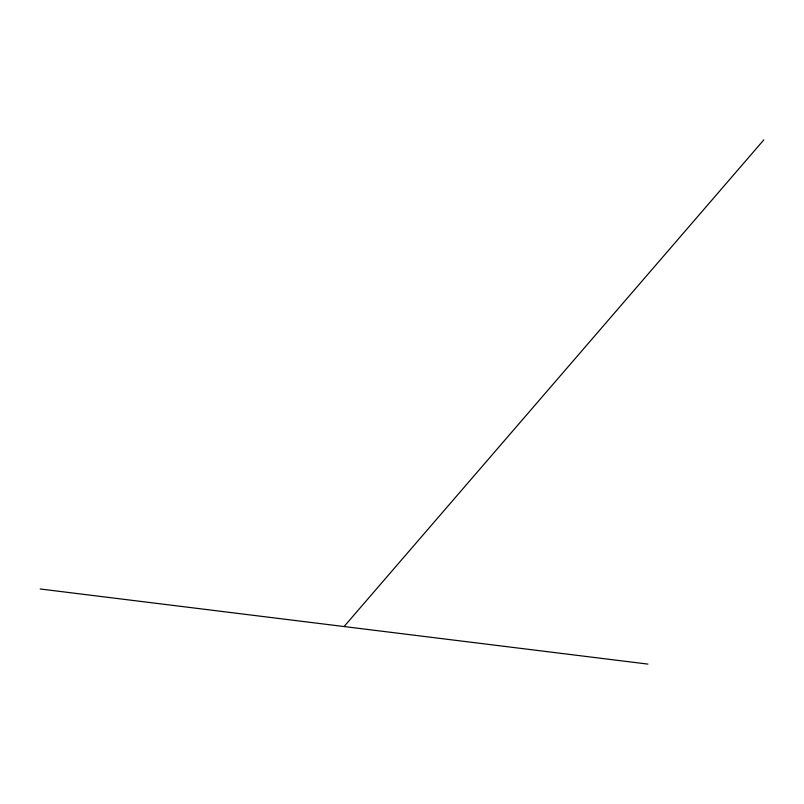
<?xml version="1.0" encoding="UTF-8"?>
<svg xmlns="http://www.w3.org/2000/svg" width="804" height="804" viewBox="0 0 804 804"><rect width="100%" height="100%" fill="white"/><g stroke="black" fill="none" stroke-linecap="round" stroke-linejoin="round"><path stroke-width="1.21" d="M344.062 626.547L763.8 139.896M40.2 588.98L647.923 664.104"/></g></svg>
